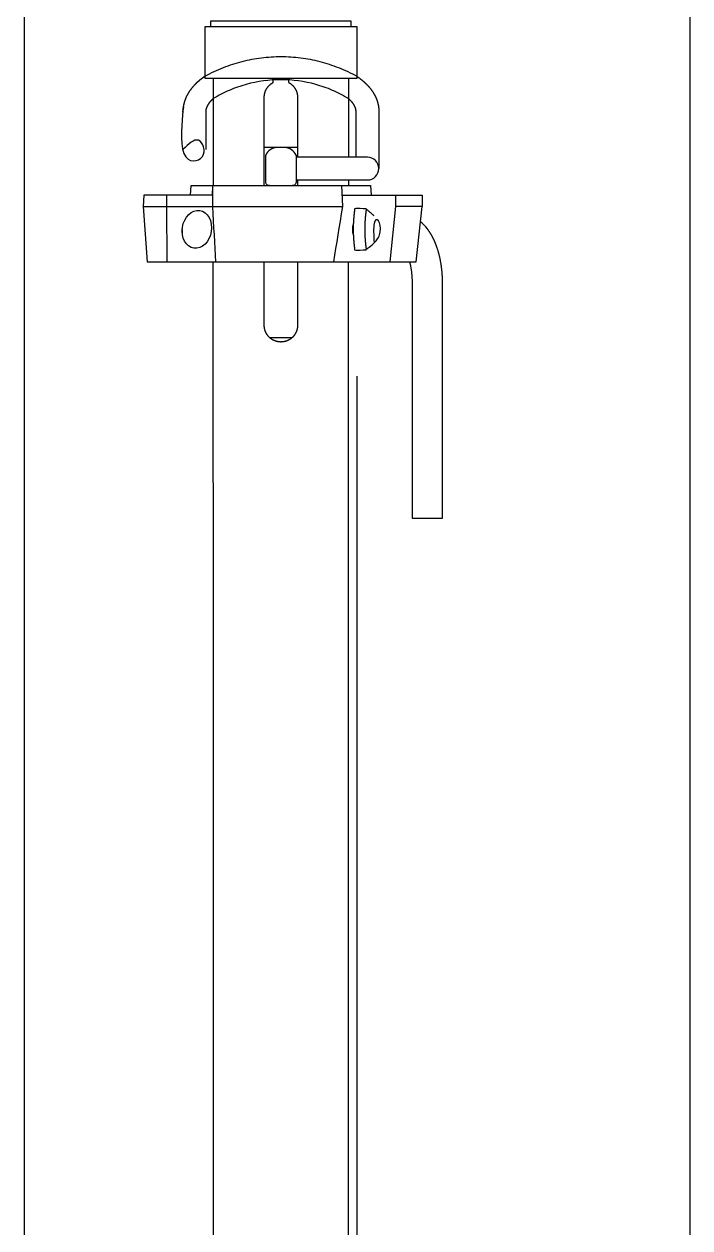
# Model space of a CAD drawing. Header units: millimetres. Extents: x 1924 to 471109, y -30014 to 109986.
# Drawn here: x 419770 to 420120, y 29943 to 30576 of the extents above; entities that cross this region are included whole.
import ezdxf

# ---------------------------------------------------------------- set-up
doc = ezdxf.new("R2010")
doc.units = ezdxf.units.MM
doc.header["$LTSCALE"] = 100
doc.linetypes.add('104', pattern=[4, 2, -2])
doc.linetypes.add('ACAD_ISO10W100', pattern=[18, 12, -3, 0, -3])
doc.layers.add('osy objektu', color=130, linetype='ACAD_ISO10W100', plot=False)
doc.layers.add('PERI_HIDDEN', color=30, linetype='104', plot=False)
doc.layers.add('rez sloupy', color=90, linetype='Continuous')

msp = doc.modelspace()

# ---------------------------------------------------------------- linework, layer by layer
at = {"color": 0, "linetype": 'ByBlock'}
for p, q in [((419869.37, 30547.612), (419869.37, 30491.112)), ((419940.46, 30547.612), (419940.46, 30506.112)), ((419913.665, 30511.112), (419896.165, 30511.112)), ((419913.665, 30494.112), (419913.665, 30491.112)), ((419940.46, 30494.112), (419940.46, 30491.112)), ((419965.185, 30486.112), (419965.185, 30480.112)), ((419910.772, 30411.112), (419899.057, 30411.112))]:
    msp.add_line(p, q, dxfattribs=at)
for points in [[(419941.915, 30574.612), (419941.915, 30577.612), (419867.915, 30577.612), (419867.915, 30574.612)], [(419896.165, 30491.112), (419896.165, 30537.612), (419896.166, 30537.757), (419896.17, 30537.902), (419896.176, 30538.049), (419896.185, 30538.196), (419896.197, 30538.343), (419896.21, 30538.491), (419896.227, 30538.639), (419896.246, 30538.788), (419896.268, 30538.936), (419896.292, 30539.085), (419896.319, 30539.233), (419896.348, 30539.382), (419896.38, 30539.53), (419896.414, 30539.678), (419896.451, 30539.825), (419896.491, 30539.972), (419896.533, 30540.119), (419896.578, 30540.265), (419896.625, 30540.41), (419896.675, 30540.555), (419896.727, 30540.698), (419896.782, 30540.841), (419896.84, 30540.982), (419896.9, 30541.123), (419896.963, 30541.262), (419897.028, 30541.4), (419897.096, 30541.537), (419897.166, 30541.673), (419897.238, 30541.807), (419897.312, 30541.94), (419897.388, 30542.071), (419897.467, 30542.2), (419897.548, 30542.328), (419897.63, 30542.455), (419897.715, 30542.579), (419897.801, 30542.702), (419897.889, 30542.823), (419897.979, 30542.943), (419898.07, 30543.06), (419898.163, 30543.175), (419898.257, 30543.288), (419898.353, 30543.399), (419898.451, 30543.508), (419898.549, 30543.615), (419898.649, 30543.72), (419898.751, 30543.822), (419898.854, 30543.922), (419898.959, 30544.022), (419899.067, 30544.12), (419899.177, 30544.217), (419899.289, 30544.312), (419899.403, 30544.406), (419899.519, 30544.499), (419899.637, 30544.59), (419899.757, 30544.679), (419899.879, 30544.766), (419900.003, 30544.852), (419900.128, 30544.935), (419900.255, 30545.017), (419900.384, 30545.097), (419900.514, 30545.174), (419900.646, 30545.25), (419900.78, 30545.323), (419900.915, 30545.394), (419900.915, 30547.612)], [(419908.915, 30547.612), (419908.915, 30545.394), (419909.05, 30545.323), (419909.183, 30545.25), (419909.315, 30545.174), (419909.446, 30545.097), (419909.574, 30545.017), (419909.701, 30544.935), (419909.827, 30544.852), (419909.951, 30544.766), (419910.072, 30544.679), (419910.192, 30544.59), (419910.31, 30544.499), (419910.427, 30544.406), (419910.541, 30544.312), (419910.653, 30544.217), (419910.762, 30544.12), (419910.87, 30544.022), (419910.976, 30543.922), (419911.079, 30543.822), (419911.18, 30543.72), (419911.28, 30543.615), (419911.379, 30543.508), (419911.476, 30543.399), (419911.572, 30543.288), (419911.667, 30543.175), (419911.76, 30543.06), (419911.851, 30542.943), (419911.941, 30542.823), (419912.029, 30542.702), (419912.115, 30542.579), (419912.199, 30542.455), (419912.282, 30542.328), (419912.362, 30542.2), (419912.441, 30542.071), (419912.518, 30541.94), (419912.592, 30541.807), (419912.664, 30541.673), (419912.734, 30541.537), (419912.801, 30541.4), (419912.867, 30541.262), (419912.929, 30541.123), (419912.989, 30540.982), (419913.047, 30540.841), (419913.102, 30540.698), (419913.155, 30540.555), (419913.204, 30540.41), (419913.252, 30540.265), (419913.296, 30540.119), (419913.339, 30539.972), (419913.378, 30539.825), (419913.415, 30539.678), (419913.45, 30539.53), (419913.481, 30539.382), (419913.511, 30539.233), (419913.538, 30539.085), (419913.562, 30538.936), (419913.583, 30538.788), (419913.602, 30538.639), (419913.619, 30538.491), (419913.633, 30538.343), (419913.644, 30538.196), (419913.653, 30538.049), (419913.66, 30537.902), (419913.663, 30537.757), (419913.665, 30537.612), (419913.665, 30506.112)], [(419944.994, 30548.517), (419944.994, 30548.517), (419945.072, 30548.464), (419945.151, 30548.41), (419945.229, 30548.356), (419945.307, 30548.302), (419945.385, 30548.247), (419945.462, 30548.193), (419945.54, 30548.138), (419945.617, 30548.083), (419945.694, 30548.028), (419945.771, 30547.973), (419945.847, 30547.918), (419945.923, 30547.863), (419946, 30547.807), (419946.076, 30547.752), (419946.151, 30547.696), (419946.227, 30547.64), (419946.302, 30547.584), (419946.377, 30547.528), (419946.452, 30547.472), (419946.527, 30547.415), (419946.601, 30547.359), (419946.675, 30547.302), (419946.749, 30547.245), (419946.823, 30547.188), (419946.897, 30547.131), (419946.97, 30547.073), (419947.043, 30547.016), (419947.116, 30546.958), (419947.189, 30546.901), (419947.261, 30546.843), (419947.334, 30546.785), (419947.406, 30546.726), (419947.478, 30546.668), (419947.549, 30546.61), (419947.621, 30546.551), (419947.692, 30546.492), (419947.763, 30546.433), (419947.833, 30546.374), (419947.904, 30546.315), (419947.974, 30546.256), (419948.044, 30546.196), (419948.114, 30546.137), (419948.184, 30546.077), (419948.253, 30546.017), (419948.322, 30545.957), (419948.391, 30545.896), (419948.46, 30545.836), (419948.528, 30545.776), (419948.597, 30545.715), (419948.665, 30545.654), (419948.732, 30545.593), (419948.8, 30545.532), (419948.867, 30545.471), (419948.934, 30545.409), (419949.001, 30545.347), (419949.068, 30545.286), (419949.134, 30545.224), (419949.201, 30545.162), (419949.267, 30545.1), (419949.332, 30545.037), (419949.398, 30544.975), (419949.463, 30544.912), (419949.528, 30544.849), (419949.593, 30544.786), (419949.658, 30544.723), (419949.722, 30544.66), (419949.786, 30544.596), (419949.85, 30544.533), (419949.914, 30544.469), (419949.977, 30544.405), (419950.04, 30544.341), (419950.103, 30544.277), (419950.166, 30544.212), (419950.228, 30544.148), (419950.29, 30544.083), (419950.352, 30544.018), (419950.414, 30543.953), (419950.475, 30543.888), (419950.536, 30543.823), (419950.597, 30543.757), (419950.658, 30543.692), (419950.718, 30543.626), (419950.778, 30543.56), (419950.838, 30543.494), (419950.898, 30543.428), (419950.957, 30543.362), (419951.016, 30543.295), (419951.075, 30543.228), (419951.133, 30543.162), (419951.192, 30543.095), (419951.25, 30543.027), (419951.308, 30542.96), (419951.365, 30542.893), (419951.422, 30542.825), (419951.479, 30542.757), (419951.536, 30542.689), (419951.593, 30542.621), (419951.649, 30542.553), (419951.705, 30542.485), (419951.76, 30542.416), (419951.816, 30542.348), (419951.871, 30542.279), (419951.926, 30542.21), (419951.98, 30542.141), (419952.034, 30542.071), (419952.088, 30542.002), (419952.142, 30541.932), (419952.196, 30541.863), (419952.249, 30541.793), (419952.302, 30541.723), (419952.354, 30541.652), (419952.406, 30541.582), (419952.459, 30541.511), (419952.51, 30541.441), (419952.562, 30541.37), (419952.613, 30541.299), (419952.664, 30541.228), (419952.714, 30541.156), (419952.765, 30541.085), (419952.815, 30541.013), (419952.864, 30540.941), (419952.914, 30540.87), (419952.963, 30540.797), (419953.012, 30540.725), (419953.06, 30540.653), (419953.109, 30540.58), (419953.157, 30540.508), (419953.204, 30540.435), (419953.252, 30540.362), (419953.299, 30540.288), (419953.345, 30540.215), (419953.392, 30540.142), (419953.438, 30540.068), (419953.484, 30539.994), (419953.529, 30539.92), (419953.575, 30539.846), (419953.62, 30539.772), (419953.664, 30539.697), (419953.708, 30539.623), (419953.752, 30539.548), (419953.796, 30539.473), (419953.84, 30539.398), (419953.883, 30539.323), (419953.925, 30539.248), (419953.968, 30539.172), (419954.01, 30539.096), (419954.052, 30539.02), (419954.093, 30538.944), (419954.134, 30538.868), (419954.175, 30538.792), (419954.216, 30538.716), (419954.256, 30538.639), (419954.296, 30538.562), (419954.335, 30538.485), (419954.375, 30538.408), (419954.414, 30538.331), (419954.452, 30538.253), (419954.491, 30538.176), (419954.528, 30538.098), (419954.566, 30538.02), (419954.603, 30537.942), (419954.64, 30537.864), (419954.677, 30537.786), (419954.713, 30537.707), (419954.749, 30537.628), (419954.784, 30537.55), (419954.819, 30537.471), (419954.854, 30537.392), (419954.889, 30537.312), (419954.923, 30537.233), (419954.956, 30537.153), (419954.99, 30537.074), (419955.023, 30536.994), (419955.055, 30536.914), (419955.088, 30536.834), (419955.12, 30536.753), (419955.151, 30536.673), (419955.182, 30536.592), (419955.213, 30536.512), (419955.244, 30536.431), (419955.274, 30536.35), (419955.303, 30536.269), (419955.333, 30536.188), (419955.362, 30536.106), (419955.39, 30536.025), (419955.419, 30535.943), (419955.447, 30535.862), (419955.474, 30535.78), (419955.501, 30535.698), (419955.528, 30535.616), (419955.554, 30535.534), (419955.58, 30535.452), (419955.606, 30535.369), (419955.631, 30535.287), (419955.656, 30535.204), (419955.681, 30535.122), (419955.705, 30535.039), (419955.728, 30534.956), (419955.752, 30534.873), (419955.775, 30534.79), (419955.797, 30534.707), (419955.819, 30534.623), (419955.841, 30534.54), (419955.863, 30534.457), (419955.884, 30534.373), (419955.904, 30534.289), (419955.925, 30534.206), (419955.944, 30534.122), (419955.964, 30534.038), (419955.983, 30533.954), (419956.002, 30533.87), (419956.02, 30533.786), (419956.038, 30533.701), (419956.055, 30533.617), (419956.072, 30533.533), (419956.089, 30533.448), (419956.105, 30533.364), (419956.121, 30533.279), (419956.136, 30533.194), (419956.151, 30533.109), (419956.166, 30533.025), (419956.18, 30532.94), (419956.194, 30532.855), (419956.208, 30532.77), (419956.221, 30532.685), (419956.233, 30532.6), (419956.245, 30532.514), (419956.257, 30532.429), (419956.268, 30532.344), (419956.279, 30532.258), (419956.29, 30532.173), (419956.3, 30532.088), (419956.31, 30532.002), (419956.319, 30531.916), (419956.328, 30531.831), (419956.336, 30531.745), (419956.344, 30531.66), (419956.352, 30531.574), (419956.359, 30531.488), (419956.366, 30531.402), (419956.372, 30531.316), (419956.378, 30531.231), (419956.383, 30531.145), (419956.388, 30531.059), (419956.393, 30530.973), (419956.397, 30530.887), (419956.401, 30530.801), (419956.404, 30530.715), (419956.407, 30530.629), (419956.409, 30530.542), (419956.411, 30530.456), (419956.413, 30530.37), (419956.414, 30530.284), (419956.415, 30530.198), (419956.415, 30530.112), (419956.415, 30500.112)], [(419869.37, 30536.891), (419869.299, 30536.829), (419869.23, 30536.768), (419869.161, 30536.706), (419869.093, 30536.644), (419869.025, 30536.583), (419868.958, 30536.521), (419868.892, 30536.46), (419868.827, 30536.398), (419868.762, 30536.337), (419868.698, 30536.276), (419868.635, 30536.214), (419868.572, 30536.153), (419868.51, 30536.092), (419868.449, 30536.031), (419868.388, 30535.97), (419868.328, 30535.909), (419868.269, 30535.848), (419868.21, 30535.787), (419868.153, 30535.726), (419868.096, 30535.666), (419868.039, 30535.605), (419867.984, 30535.545), (419867.929, 30535.485), (419867.874, 30535.425), (419867.821, 30535.365), (419867.768, 30535.305), (419867.716, 30535.246), (419867.664, 30535.186), (419867.614, 30535.127), (419867.563, 30535.067), (419867.514, 30535.008), (419867.465, 30534.949), (419867.417, 30534.89), (419867.37, 30534.832), (419867.323, 30534.773), (419867.277, 30534.714), (419867.232, 30534.656), (419867.187, 30534.598), (419867.143, 30534.54), (419867.099, 30534.482), (419867.057, 30534.425), (419867.014, 30534.367), (419866.973, 30534.31), (419866.932, 30534.252), (419866.892, 30534.195), (419866.852, 30534.139), (419866.813, 30534.082), (419866.775, 30534.025), (419866.737, 30533.969), (419866.7, 30533.913), (419866.663, 30533.857), (419866.628, 30533.801), (419866.592, 30533.745), (419866.558, 30533.69), (419866.524, 30533.634), (419866.49, 30533.579), (419866.457, 30533.524), (419866.425, 30533.469), (419866.393, 30533.415), (419866.362, 30533.36), (419866.331, 30533.306), (419866.302, 30533.252), (419866.272, 30533.198), (419866.243, 30533.145), (419866.215, 30533.091), (419866.187, 30533.038), (419866.16, 30532.985), (419866.134, 30532.932), (419866.108, 30532.88), (419866.082, 30532.827), (419866.057, 30532.775), (419866.033, 30532.723), (419866.009, 30532.671), (419865.986, 30532.62), (419865.963, 30532.568), (419865.941, 30532.517), (419865.919, 30532.466), (419865.898, 30532.416), (419865.878, 30532.365), (419865.858, 30532.315), (419865.838, 30532.265), (419865.819, 30532.215), (419865.8, 30532.166), (419865.782, 30532.116), (419865.765, 30532.067), (419865.748, 30532.019), (419865.731, 30531.97), (419865.715, 30531.922), (419865.7, 30531.873), (419865.684, 30531.826), (419865.67, 30531.778), (419865.656, 30531.73), (419865.642, 30531.683), (419865.628, 30531.636), (419865.615, 30531.589), (419865.603, 30531.542), (419865.591, 30531.496), (419865.579, 30531.449), (419865.568, 30531.403), (419865.557, 30531.357), (419865.547, 30531.311), (419865.537, 30531.265), (419865.528, 30531.22), (419865.518, 30531.174), (419865.51, 30531.129), (419865.501, 30531.084), (419865.493, 30531.039), (419865.486, 30530.994), (419865.479, 30530.949), (419865.472, 30530.904), (419865.466, 30530.859), (419865.46, 30530.815), (419865.454, 30530.77), (419865.449, 30530.726), (419865.444, 30530.682), (419865.44, 30530.638), (419865.436, 30530.594), (419865.432, 30530.55), (419865.426, 30530.462), (419865.421, 30530.374), (419865.417, 30530.286), (419865.415, 30530.199), (419865.415, 30530.112), (419865.415, 30510.112)], [(419944.415, 30506.112), (419944.415, 30530.112), (419944.414, 30530.199), (419944.412, 30530.287), (419944.409, 30530.375), (419944.404, 30530.463), (419944.398, 30530.551), (419944.391, 30530.64), (419944.382, 30530.73), (419944.377, 30530.774), (419944.371, 30530.819), (419944.365, 30530.864), (419944.359, 30530.909), (419944.353, 30530.954), (419944.346, 30531), (419944.338, 30531.045), (419944.331, 30531.091), (419944.322, 30531.136), (419944.314, 30531.182), (419944.305, 30531.228), (419944.295, 30531.274), (419944.286, 30531.32), (419944.275, 30531.366), (419944.265, 30531.413), (419944.254, 30531.459), (419944.242, 30531.506), (419944.23, 30531.553), (419944.218, 30531.6), (419944.205, 30531.647), (419944.191, 30531.694), (419944.178, 30531.742), (419944.163, 30531.789), (419944.149, 30531.837), (419944.133, 30531.885), (419944.118, 30531.933), (419944.102, 30531.981), (419944.085, 30532.03), (419944.068, 30532.078), (419944.05, 30532.127), (419944.032, 30532.176), (419944.014, 30532.225), (419943.995, 30532.274), (419943.975, 30532.324), (419943.955, 30532.373), (419943.934, 30532.423), (419943.913, 30532.473), (419943.892, 30532.523), (419943.869, 30532.574), (419943.847, 30532.625), (419943.824, 30532.675), (419943.8, 30532.726), (419943.776, 30532.778), (419943.751, 30532.829), (419943.725, 30532.881), (419943.699, 30532.933), (419943.673, 30532.985), (419943.646, 30533.037), (419943.618, 30533.09), (419943.59, 30533.143), (419943.561, 30533.196), (419943.532, 30533.249), (419943.502, 30533.302), (419943.472, 30533.356), (419943.441, 30533.41), (419943.409, 30533.464), (419943.377, 30533.519), (419943.344, 30533.574), (419943.311, 30533.629), (419943.276, 30533.684), (419943.242, 30533.739), (419943.207, 30533.795), (419943.171, 30533.851), (419943.134, 30533.907), (419943.097, 30533.963), (419943.059, 30534.02), (419943.02, 30534.077), (419942.981, 30534.134), (419942.942, 30534.191), (419942.901, 30534.248), (419942.86, 30534.305), (419942.818, 30534.363), (419942.776, 30534.421), (419942.733, 30534.479), (419942.689, 30534.537), (419942.645, 30534.595), (419942.6, 30534.653), (419942.554, 30534.712), (419942.508, 30534.77), (419942.461, 30534.829), (419942.413, 30534.888), (419942.365, 30534.947), (419942.316, 30535.007), (419942.266, 30535.066), (419942.216, 30535.126), (419942.165, 30535.185), (419942.113, 30535.245), (419942.061, 30535.305), (419942.008, 30535.365), (419941.954, 30535.425), (419941.9, 30535.485), (419941.845, 30535.545), (419941.789, 30535.606), (419941.733, 30535.666), (419941.676, 30535.727), (419941.618, 30535.787), (419941.559, 30535.848), (419941.5, 30535.909), (419941.44, 30535.97), (419941.38, 30536.031), (419941.319, 30536.092), (419941.257, 30536.153), (419941.194, 30536.214), (419941.131, 30536.276), (419941.067, 30536.337), (419941.002, 30536.398), (419940.937, 30536.46), (419940.871, 30536.521), (419940.804, 30536.583), (419940.737, 30536.644), (419940.669, 30536.706), (419940.6, 30536.768), (419940.53, 30536.829), (419940.46, 30536.891)], [(419868.879, 30491.112), (419868.874, 30490.114), (419868.868, 30489.115), (419868.862, 30488.115), (419868.857, 30487.114), (419868.851, 30486.112), (419832.862, 30486.112), (419832.446, 30480.112), (419937.384, 30480.112)], [(419857.403, 30486.112), (419857.665, 30491.112), (419952.015, 30491.112), (419952.277, 30486.112)], [(419868.992, 30491.112), (419868.98, 30488.922), (419868.968, 30486.728), (419868.956, 30484.528), (419868.944, 30482.322), (419868.933, 30480.112), (419869.135, 30476.299), (419869.337, 30472.542), (419869.541, 30468.838), (419869.745, 30465.188), (419869.95, 30461.591), (419870.155, 30458.046), (419870.361, 30454.553), (419870.569, 30451.112)], [(419932.724, 30451.112), (419933.278, 30454.542), (419933.84, 30458.025), (419934.41, 30461.563), (419934.988, 30465.156), (419935.574, 30468.807), (419936.168, 30472.515), (419936.772, 30476.283), (419937.384, 30480.112), (419936.861, 30491.112)], [(419845.083, 30451.112), (419844.946, 30480.112), (419845.027, 30486.112)], [(419937.099, 30486.112), (419979.185, 30486.112), (419979.185, 30480.112)], [(419832.446, 30480.112), (419834.532, 30451.112), (419976.101, 30451.112), (419979.185, 30480.112), (419965.185, 30480.112), (419962.101, 30451.112)], [(419972.524, 30451.112), (419972.564, 30450.959), (419972.603, 30450.805), (419972.642, 30450.65), (419972.68, 30450.494), (419972.718, 30450.338), (419972.755, 30450.181), (419972.792, 30450.023), (419972.828, 30449.864), (419972.864, 30449.704), (419972.899, 30449.543), (419972.934, 30449.382), (419972.968, 30449.22), (419973.001, 30449.057), (419973.034, 30448.894), (419973.098, 30448.565), (419973.159, 30448.233), (419973.219, 30447.899), (419973.276, 30447.562), (419973.33, 30447.223), (419973.382, 30446.881), (419973.431, 30446.538), (419973.478, 30446.192), (419973.522, 30445.844), (419973.564, 30445.495), (419973.603, 30445.144), (419973.64, 30444.791), (419973.673, 30444.437), (419973.705, 30444.081), (419973.733, 30443.724), (419973.759, 30443.366), (419973.782, 30443.007), (419973.803, 30442.647), (419973.821, 30442.287), (419973.836, 30441.925), (419973.848, 30441.563), (419973.858, 30441.201), (419973.865, 30440.838), (419973.869, 30440.475), (419973.87, 30440.112), (419973.87, 30316.112), (419989.87, 30316.112), (419989.87, 30440.112), (419989.87, 30440.406), (419989.868, 30440.701), (419989.864, 30440.995), (419989.86, 30441.289), (419989.854, 30441.584), (419989.846, 30441.878), (419989.837, 30442.172), (419989.827, 30442.466), (419989.816, 30442.76), (419989.803, 30443.053), (419989.789, 30443.347), (419989.773, 30443.64), (419989.756, 30443.933), (419989.738, 30444.226), (419989.718, 30444.518), (419989.697, 30444.811), (419989.675, 30445.103), (419989.651, 30445.394), (419989.626, 30445.686), (419989.6, 30445.977), (419989.572, 30446.268), (419989.543, 30446.558), (419989.512, 30446.848), (419989.481, 30447.138), (419989.447, 30447.427), (419989.413, 30447.715), (419989.377, 30448.004), (419989.34, 30448.291), (419989.301, 30448.579), (419989.261, 30448.866), (419989.22, 30449.152), (419989.177, 30449.437), (419989.134, 30449.723), (419989.088, 30450.007), (419989.042, 30450.291), (419988.994, 30450.574), (419988.944, 30450.857), (419988.894, 30451.139), (419988.842, 30451.421), (419988.788, 30451.701), (419988.733, 30451.981), (419988.677, 30452.261), (419988.62, 30452.539), (419988.561, 30452.817), (419988.501, 30453.094), (419988.44, 30453.371), (419988.377, 30453.646), (419988.313, 30453.921), (419988.247, 30454.195), (419988.18, 30454.469), (419988.112, 30454.741), (419988.042, 30455.012), (419987.971, 30455.283), (419987.899, 30455.553), (419987.825, 30455.822), (419987.75, 30456.09), (419987.674, 30456.357), (419987.596, 30456.623), (419987.517, 30456.888), (419987.436, 30457.152), (419987.354, 30457.416), (419987.271, 30457.678), (419987.186, 30457.939), (419987.1, 30458.199), (419987.056, 30458.329), (419987.013, 30458.458), (419986.968, 30458.588), (419986.924, 30458.717), (419986.879, 30458.845), (419986.833, 30458.974), (419986.788, 30459.102), (419986.742, 30459.23), (419986.696, 30459.357), (419986.649, 30459.485), (419986.602, 30459.612), (419986.554, 30459.738), (419986.507, 30459.865), (419986.459, 30459.991), (419986.41, 30460.117), (419986.362, 30460.243), (419986.313, 30460.368), (419986.263, 30460.493), (419986.213, 30460.618), (419986.163, 30460.743), (419986.113, 30460.867), (419986.062, 30460.991), (419986.011, 30461.114), (419985.959, 30461.238), (419985.907, 30461.361), (419985.855, 30461.484), (419985.802, 30461.606), (419985.749, 30461.728), (419985.696, 30461.85), (419985.642, 30461.972), (419985.588, 30462.093), (419985.533, 30462.214), (419985.479, 30462.335), (419985.423, 30462.455), (419985.368, 30462.575), (419985.312, 30462.695), (419985.255, 30462.814), (419985.199, 30462.933), (419985.142, 30463.052), (419985.084, 30463.17), (419985.026, 30463.289), (419984.968, 30463.406), (419984.909, 30463.524), (419984.85, 30463.641), (419984.791, 30463.758), (419984.731, 30463.874), (419984.671, 30463.991), (419984.61, 30464.107), (419984.549, 30464.222), (419984.488, 30464.337), (419984.426, 30464.452), (419984.364, 30464.567), (419984.302, 30464.681), (419984.239, 30464.795), (419984.175, 30464.908), (419984.112, 30465.021), (419984.047, 30465.134), (419983.983, 30465.247), (419983.918, 30465.359), (419983.853, 30465.471), (419983.787, 30465.582), (419983.721, 30465.693), (419983.654, 30465.804), (419983.587, 30465.914), (419983.52, 30466.024), (419983.452, 30466.134), (419983.384, 30466.243), (419983.315, 30466.352), (419983.246, 30466.461), (419983.176, 30466.569), (419983.106, 30466.677), (419983.036, 30466.784), (419982.965, 30466.892), (419982.894, 30466.998), (419982.823, 30467.105), (419982.75, 30467.211), (419982.678, 30467.316), (419982.605, 30467.422), (419982.532, 30467.526), (419982.458, 30467.631), (419982.384, 30467.735), (419982.309, 30467.839), (419982.234, 30467.942), (419982.158, 30468.045), (419982.082, 30468.148), (419982.006, 30468.25), (419981.929, 30468.352), (419981.851, 30468.453), (419981.774, 30468.554), (419981.695, 30468.655), (419981.616, 30468.755), (419981.537, 30468.855), (419981.457, 30468.954), (419981.377, 30469.053), (419981.296, 30469.152), (419981.215, 30469.25), (419981.133, 30469.347), (419981.051, 30469.445), (419980.968, 30469.541), (419980.885, 30469.638), (419980.801, 30469.733), (419980.717, 30469.829), (419980.632, 30469.924), (419980.546, 30470.018), (419980.461, 30470.112), (419980.374, 30470.206), (419980.287, 30470.299), (419980.2, 30470.391), (419980.112, 30470.483), (419980.024, 30470.575), (419979.935, 30470.666), (419979.845, 30470.757), (419979.755, 30470.847), (419979.664, 30470.937), (419979.573, 30471.026), (419979.481, 30471.114), (419979.389, 30471.202), (419979.296, 30471.29), (419979.203, 30471.377), (419979.109, 30471.464), (419979.014, 30471.55), (419978.919, 30471.635), (419978.824, 30471.72), (419978.727, 30471.805), (419978.631, 30471.888), (419978.533, 30471.972), (419978.435, 30472.055), (419978.337, 30472.137)], [(419869.415, 28633.112), (419869.415, 30327.362), (419869.37, 30342.362), (419869.37, 30451.112)], [(419913.665, 30451.112), (419913.665, 30417.612), (419913.664, 30417.508), (419913.662, 30417.404), (419913.659, 30417.3), (419913.654, 30417.195), (419913.649, 30417.09), (419913.641, 30416.985), (419913.633, 30416.879), (419913.623, 30416.773), (419913.612, 30416.668), (419913.6, 30416.562), (419913.586, 30416.455), (419913.571, 30416.349), (419913.555, 30416.243), (419913.537, 30416.137), (419913.518, 30416.031), (419913.498, 30415.924), (419913.477, 30415.818), (419913.454, 30415.712), (419913.43, 30415.607), (419913.404, 30415.501), (419913.377, 30415.395), (419913.349, 30415.29), (419913.32, 30415.185), (419913.289, 30415.08), (419913.257, 30414.976), (419913.224, 30414.872), (419913.189, 30414.768), (419913.153, 30414.665), (419913.116, 30414.562), (419913.077, 30414.46), (419913.037, 30414.358), (419912.996, 30414.257), (419912.954, 30414.156), (419912.91, 30414.056), (419912.865, 30413.957), (419912.818, 30413.858), (419912.771, 30413.76), (419912.722, 30413.662), (419912.672, 30413.565), (419912.621, 30413.469), (419912.568, 30413.374), (419912.515, 30413.279), (419912.46, 30413.185), (419912.405, 30413.092), (419912.348, 30412.999), (419912.29, 30412.908), (419912.232, 30412.817), (419912.172, 30412.727), (419912.111, 30412.638), (419912.05, 30412.55), (419911.987, 30412.463), (419911.924, 30412.377), (419911.86, 30412.292), (419911.795, 30412.208), (419911.729, 30412.125), (419911.662, 30412.043), (419911.594, 30411.961), (419911.526, 30411.881), (419911.457, 30411.802), (419911.388, 30411.725), (419911.317, 30411.648), (419911.246, 30411.572), (419911.175, 30411.498), (419911.102, 30411.425), (419911.029, 30411.352), (419910.955, 30411.281), (419910.879, 30411.21), (419910.802, 30411.139), (419910.725, 30411.07), (419910.646, 30411.001), (419910.566, 30410.932), (419910.485, 30410.865), (419910.402, 30410.798), (419910.319, 30410.732), (419910.235, 30410.667), (419910.15, 30410.603), (419910.064, 30410.54), (419909.977, 30410.477), (419909.889, 30410.416), (419909.8, 30410.355), (419909.71, 30410.295), (419909.619, 30410.237), (419909.528, 30410.179), (419909.435, 30410.122), (419909.342, 30410.067), (419909.248, 30410.012), (419909.153, 30409.958), (419909.058, 30409.906), (419908.962, 30409.855), (419908.865, 30409.805), (419908.767, 30409.756), (419908.669, 30409.708), (419908.57, 30409.662), (419908.471, 30409.617), (419908.37, 30409.573), (419908.27, 30409.53), (419908.168, 30409.489), (419908.067, 30409.449), (419907.964, 30409.411), (419907.862, 30409.373), (419907.758, 30409.337), (419907.655, 30409.303), (419907.551, 30409.269), (419907.446, 30409.237), (419907.341, 30409.206), (419907.236, 30409.177), (419907.131, 30409.149), (419907.026, 30409.122), (419906.92, 30409.097), (419906.814, 30409.073), (419906.708, 30409.05), (419906.602, 30409.028), (419906.496, 30409.008), (419906.39, 30408.989), (419906.283, 30408.972), (419906.177, 30408.955), (419906.071, 30408.94), (419905.965, 30408.927), (419905.859, 30408.914), (419905.753, 30408.903), (419905.647, 30408.893), (419905.542, 30408.885), (419905.437, 30408.878), (419905.332, 30408.872), (419905.227, 30408.867), (419905.122, 30408.864), (419905.018, 30408.862), (419904.915, 30408.862), (419904.811, 30408.862), (419904.707, 30408.864), (419904.603, 30408.867), (419904.498, 30408.872), (419904.393, 30408.878), (419904.288, 30408.885), (419904.182, 30408.893), (419904.076, 30408.903), (419903.971, 30408.914), (419903.865, 30408.927), (419903.758, 30408.94), (419903.652, 30408.955), (419903.546, 30408.972), (419903.44, 30408.989), (419903.334, 30409.008), (419903.227, 30409.028), (419903.121, 30409.05), (419903.015, 30409.073), (419902.909, 30409.097), (419902.804, 30409.122), (419902.698, 30409.149), (419902.593, 30409.177), (419902.488, 30409.206), (419902.383, 30409.237), (419902.279, 30409.269), (419902.175, 30409.303), (419902.071, 30409.337), (419901.968, 30409.373), (419901.865, 30409.411), (419901.763, 30409.449), (419901.661, 30409.489), (419901.56, 30409.53), (419901.459, 30409.573), (419901.359, 30409.617), (419901.259, 30409.662), (419901.161, 30409.708), (419901.062, 30409.756), (419900.965, 30409.805), (419900.868, 30409.855), (419900.772, 30409.906), (419900.676, 30409.958), (419900.581, 30410.012), (419900.487, 30410.067), (419900.394, 30410.122), (419900.302, 30410.179), (419900.21, 30410.237), (419900.12, 30410.295), (419900.03, 30410.355), (419899.941, 30410.416), (419899.853, 30410.477), (419899.766, 30410.54), (419899.68, 30410.603), (419899.595, 30410.667), (419899.51, 30410.732), (419899.427, 30410.798), (419899.345, 30410.865), (419899.264, 30410.932), (419899.184, 30411.001), (419899.105, 30411.07), (419899.027, 30411.139), (419898.95, 30411.21), (419898.875, 30411.281), (419898.8, 30411.352), (419898.727, 30411.425), (419898.655, 30411.498), (419898.583, 30411.572), (419898.512, 30411.648), (419898.442, 30411.725), (419898.372, 30411.802), (419898.303, 30411.881), (419898.235, 30411.961), (419898.168, 30412.043), (419898.101, 30412.125), (419898.035, 30412.208), (419897.97, 30412.292), (419897.906, 30412.377), (419897.842, 30412.463), (419897.78, 30412.55), (419897.718, 30412.638), (419897.658, 30412.727), (419897.598, 30412.817), (419897.539, 30412.908), (419897.482, 30412.999), (419897.425, 30413.092), (419897.369, 30413.185), (419897.315, 30413.279), (419897.261, 30413.374), (419897.209, 30413.469), (419897.158, 30413.565), (419897.108, 30413.662), (419897.059, 30413.76), (419897.011, 30413.858), (419896.965, 30413.957), (419896.92, 30414.056), (419896.876, 30414.156), (419896.833, 30414.257), (419896.792, 30414.358), (419896.752, 30414.46), (419896.714, 30414.562), (419896.676, 30414.665), (419896.64, 30414.768), (419896.606, 30414.872), (419896.572, 30414.976), (419896.54, 30415.08), (419896.51, 30415.185), (419896.48, 30415.29), (419896.452, 30415.395), (419896.425, 30415.501), (419896.4, 30415.607), (419896.376, 30415.712), (419896.353, 30415.818), (419896.331, 30415.924), (419896.311, 30416.031), (419896.292, 30416.137), (419896.275, 30416.243), (419896.258, 30416.349), (419896.243, 30416.455), (419896.23, 30416.562), (419896.217, 30416.668), (419896.206, 30416.773), (419896.197, 30416.879), (419896.188, 30416.985), (419896.181, 30417.09), (419896.175, 30417.195), (419896.171, 30417.3), (419896.167, 30417.404), (419896.165, 30417.508), (419896.165, 30417.612), (419896.165, 30451.112)], [(419940.415, 28633.112), (419940.415, 30327.362), (419940.46, 30342.362), (419940.46, 30451.112)]]:
    msp.add_lwpolyline(points, dxfattribs=at)
msp.add_lwpolyline([(419944.915, 30547.612), (419944.915, 30574.612), (419864.915, 30574.612), (419864.915, 30547.612)], close=True, dxfattribs=at)
for points in [[(419898.915, 30491.112, -0.4142136), (419896.915, 30493.112), (419896.915, 30507.112)], [(419912.915, 30507.112), (419912.915, 30493.112, -0.4142136), (419910.915, 30491.112)], [(419912.915, 30494.112), (419950.415, 30494.112, 1), (419950.415, 30506.112), (419912.915, 30506.112)]]:
    msp.add_lwpolyline(points, format="xyb", dxfattribs=at)
for centre, start, end in [((419902.915, 30504.612), 90, 157.380135), ((419906.915, 30504.612), 22.619865, 90)]:
    msp.add_arc(centre, 6.5, start, end, dxfattribs=at)
msp.add_ellipse((419860.725, 30468.112), major_axis=(-1.499, -9.935), ratio=0.7616466, dxfattribs=at)
for centre, major_axis, ratio, start_param, end_param in [((419847.9, 30468.112), (1.456, -9.972), 0.5097485, 1.2115988, 1.5187321), ((419949.876, 30468.112), (0, 8.5), 0.8660254, 1.2134435, 1.9281492)]:
    msp.add_ellipse(centre, major_axis=major_axis, ratio=ratio, start_param=start_param, end_param=end_param, dxfattribs=at)
for points, weights, knots in [([(419864.915, 30548.558), (419864.875, 30548.538), (419864.836, 30548.517), (419864.797, 30548.491), (419864.757, 30548.464), (419864.718, 30548.437), (419864.679, 30548.41), (419864.64, 30548.383), (419864.601, 30548.356), (419864.562, 30548.329), (419864.523, 30548.302), (419864.484, 30548.274), (419864.445, 30548.247), (419864.406, 30548.22), (419864.367, 30548.193), (419864.329, 30548.165), (419864.29, 30548.138), (419864.251, 30548.111), (419864.213, 30548.083), (419864.174, 30548.056), (419864.136, 30548.028), (419864.097, 30548.001), (419864.059, 30547.973), (419864.021, 30547.946), (419863.982, 30547.918), (419863.944, 30547.891), (419863.906, 30547.863), (419863.868, 30547.835), (419863.83, 30547.807), (419863.792, 30547.78), (419863.754, 30547.752), (419863.716, 30547.724), (419863.678, 30547.696), (419863.641, 30547.668), (419863.603, 30547.64), (419863.565, 30547.612), (419863.527, 30547.584), (419863.49, 30547.556), (419863.452, 30547.528), (419863.415, 30547.5), (419863.378, 30547.472), (419863.34, 30547.443), (419863.303, 30547.415), (419863.266, 30547.387), (419863.228, 30547.359), (419863.191, 30547.33), (419863.154, 30547.302), (419863.117, 30547.273), (419863.08, 30547.245), (419863.043, 30547.216), (419863.006, 30547.188), (419862.969, 30547.159), (419862.933, 30547.131), (419862.896, 30547.102), (419862.859, 30547.073), (419862.823, 30547.045), (419862.786, 30547.016), (419862.749, 30546.987), (419862.713, 30546.958), (419862.677, 30546.929), (419862.64, 30546.9), (419862.604, 30546.871), (419862.568, 30546.842), (419862.531, 30546.813), (419862.495, 30546.784), (419862.459, 30546.755), (419862.423, 30546.726), (419862.387, 30546.697), (419862.351, 30546.668), (419862.315, 30546.638), (419862.279, 30546.609), (419862.244, 30546.58), (419862.208, 30546.551), (419862.172, 30546.521), (419862.137, 30546.492), (419862.101, 30546.462), (419862.065, 30546.433), (419862.03, 30546.403), (419861.995, 30546.374), (419861.959, 30546.344), (419861.924, 30546.314), (419861.889, 30546.285), (419861.854, 30546.255), (419861.818, 30546.225), (419861.783, 30546.195), (419861.748, 30546.166), (419861.713, 30546.136), (419861.679, 30546.106), (419861.644, 30546.076), (419861.609, 30546.046), (419861.574, 30546.016), (419861.54, 30545.986), (419861.505, 30545.956), (419861.47, 30545.925), (419861.436, 30545.895), (419861.401, 30545.865), (419861.367, 30545.835), (419861.333, 30545.805), (419861.298, 30545.774), (419861.264, 30545.744), (419861.23, 30545.714), (419861.196, 30545.683), (419861.162, 30545.653), (419861.128, 30545.622), (419861.094, 30545.592), (419861.06, 30545.561), (419861.026, 30545.53), (419860.992, 30545.5), (419860.959, 30545.469), (419860.925, 30545.438), (419860.892, 30545.408), (419860.858, 30545.377), (419860.825, 30545.346), (419860.791, 30545.315), (419860.758, 30545.284), (419860.725, 30545.253), (419860.691, 30545.222), (419860.658, 30545.191), (419860.625, 30545.16), (419860.592, 30545.129), (419860.559, 30545.098), (419860.526, 30545.067), (419860.493, 30545.035), (419860.46, 30545.004), (419860.428, 30544.973), (419860.395, 30544.941), (419860.362, 30544.91), (419860.33, 30544.879), (419860.297, 30544.847), (419860.265, 30544.816), (419860.232, 30544.784), (419860.2, 30544.753), (419860.168, 30544.721), (419860.136, 30544.689), (419860.103, 30544.658), (419860.071, 30544.626), (419860.039, 30544.594), (419860.007, 30544.563), (419859.975, 30544.531), (419859.944, 30544.499), (419859.912, 30544.467), (419859.88, 30544.435), (419859.848, 30544.403), (419859.817, 30544.371), (419859.785, 30544.339), (419859.754, 30544.307), (419859.722, 30544.275), (419859.691, 30544.243), (419859.66, 30544.21), (419859.629, 30544.178), (419859.597, 30544.146), (419859.566, 30544.114), (419859.535, 30544.081), (419859.504, 30544.049), (419859.473, 30544.016), (419859.443, 30543.984), (419859.412, 30543.951), (419859.381, 30543.919), (419859.35, 30543.886), (419859.32, 30543.854), (419859.289, 30543.821), (419859.259, 30543.788), (419859.228, 30543.756), (419859.198, 30543.723), (419859.168, 30543.69), (419859.138, 30543.657), (419859.107, 30543.624), (419859.077, 30543.591), (419859.047, 30543.558), (419859.017, 30543.525), (419858.988, 30543.492), (419858.958, 30543.459), (419858.928, 30543.426), (419858.898, 30543.393), (419858.869, 30543.36), (419858.839, 30543.327), (419858.81, 30543.293), (419858.78, 30543.26), (419858.751, 30543.227), (419858.722, 30543.193), (419858.692, 30543.16), (419858.663, 30543.126), (419858.634, 30543.093), (419858.605, 30543.059), (419858.576, 30543.026), (419858.547, 30542.992), (419858.518, 30542.959), (419858.49, 30542.925), (419858.461, 30542.891), (419858.432, 30542.857), (419858.404, 30542.824), (419858.375, 30542.79), (419858.347, 30542.756), (419858.318, 30542.722), (419858.29, 30542.688), (419858.262, 30542.654), (419858.234, 30542.62), (419858.206, 30542.586), (419858.178, 30542.552), (419858.15, 30542.518), (419858.122, 30542.483), (419858.094, 30542.449), (419858.066, 30542.415), (419858.039, 30542.381), (419858.011, 30542.346), (419857.983, 30542.312), (419857.956, 30542.278), (419857.928, 30542.243), (419857.901, 30542.209), (419857.874, 30542.174), (419857.847, 30542.14), (419857.82, 30542.105), (419857.792, 30542.07), (419857.765, 30542.036), (419857.739, 30542.001), (419857.712, 30541.966), (419857.685, 30541.931), (419857.658, 30541.896), (419857.632, 30541.862), (419857.605, 30541.827), (419857.578, 30541.792), (419857.552, 30541.757), (419857.526, 30541.722), (419857.499, 30541.687), (419857.473, 30541.651), (419857.447, 30541.616), (419857.421, 30541.581), (419857.395, 30541.546), (419857.369, 30541.511), (419857.343, 30541.475), (419857.317, 30541.44), (419857.292, 30541.405), (419857.266, 30541.369), (419857.24, 30541.334), (419857.215, 30541.298), (419857.189, 30541.263), (419857.164, 30541.227), (419857.139, 30541.191), (419857.114, 30541.156), (419857.088, 30541.12), (419857.063, 30541.084), (419857.038, 30541.049), (419857.013, 30541.013), (419856.989, 30540.977), (419856.964, 30540.941), (419856.939, 30540.905), (419856.914, 30540.869), (419856.89, 30540.833), (419856.865, 30540.797), (419856.841, 30540.761), (419856.817, 30540.725), (419856.792, 30540.689), (419856.768, 30540.652), (419856.744, 30540.616), (419856.72, 30540.58), (419856.696, 30540.544), (419856.672, 30540.507), (419856.648, 30540.471), (419856.624, 30540.434), (419856.601, 30540.398), (419856.577, 30540.361), (419856.554, 30540.325), (419856.53, 30540.288), (419856.507, 30540.252), (419856.483, 30540.215), (419856.46, 30540.178), (419856.437, 30540.141), (419856.414, 30540.105), (419856.391, 30540.068), (419856.368, 30540.031), (419856.345, 30539.994), (419856.322, 30539.957), (419856.3, 30539.92), (419856.277, 30539.883), (419856.254, 30539.846), (419856.232, 30539.809), (419856.21, 30539.772), (419856.187, 30539.735), (419856.165, 30539.697), (419856.143, 30539.66), (419856.121, 30539.623), (419856.099, 30539.585), (419856.077, 30539.548), (419856.055, 30539.511), (419856.033, 30539.473), (419856.011, 30539.436), (419855.99, 30539.398), (419855.968, 30539.361), (419855.947, 30539.323), (419855.925, 30539.285), (419855.904, 30539.248), (419855.883, 30539.21), (419855.862, 30539.172), (419855.841, 30539.134), (419855.82, 30539.096), (419855.799, 30539.058), (419855.778, 30539.021), (419855.757, 30538.983), (419855.736, 30538.945), (419855.716, 30538.906), (419855.695, 30538.868), (419855.675, 30538.83), (419855.654, 30538.792), (419855.634, 30538.754), (419855.614, 30538.716), (419855.594, 30538.677), (419855.574, 30538.639), (419855.554, 30538.601), (419855.534, 30538.562), (419855.514, 30538.524), (419855.494, 30538.485), (419855.474, 30538.447), (419855.455, 30538.408), (419855.435, 30538.37), (419855.416, 30538.331), (419855.397, 30538.292), (419855.377, 30538.253), (419855.358, 30538.215), (419855.339, 30538.176), (419855.32, 30538.137), (419855.301, 30538.098), (419855.282, 30538.059), (419855.264, 30538.02), (419855.245, 30537.981), (419855.226, 30537.942), (419855.208, 30537.903), (419855.189, 30537.864), (419855.171, 30537.825), (419855.153, 30537.785), (419855.135, 30537.746), (419855.117, 30537.707), (419855.099, 30537.668), (419855.081, 30537.628), (419855.063, 30537.589), (419855.045, 30537.549), (419855.028, 30537.51), (419855.01, 30537.47), (419854.993, 30537.431), (419854.976, 30537.391), (419854.958, 30537.352), (419854.941, 30537.312), (419854.924, 30537.272), (419854.907, 30537.232), (419854.89, 30537.193), (419854.873, 30537.153), (419854.857, 30537.113), (419854.84, 30537.073), (419854.824, 30537.033), (419854.807, 30536.993), (419854.791, 30536.953), (419854.774, 30536.913), (419854.758, 30536.873), (419854.742, 30536.833), (419854.726, 30536.793), (419854.71, 30536.753), (419854.694, 30536.713), (419854.679, 30536.672), (419854.663, 30536.632), (419854.647, 30536.592), (419854.632, 30536.552), (419854.617, 30536.511), (419854.601, 30536.471), (419854.586, 30536.43), (419854.571, 30536.39), (419854.556, 30536.35), (419854.541, 30536.309), (419854.526, 30536.268), (419854.512, 30536.228), (419854.497, 30536.187), (419854.482, 30536.147), (419854.468, 30536.106), (419854.454, 30536.065), (419854.439, 30536.025), (419854.425, 30535.984), (419854.411, 30535.943), (419854.397, 30535.902), (419854.383, 30535.861), (419854.369, 30535.82), (419854.356, 30535.779), (419854.342, 30535.739), (419854.329, 30535.698), (419854.315, 30535.657), (419854.302, 30535.616), (419854.289, 30535.574), (419854.275, 30535.533), (419854.262, 30535.492), (419854.249, 30535.451), (419854.237, 30535.41), (419854.224, 30535.369), (419854.211, 30535.328), (419854.199, 30535.286), (419854.186, 30535.245), (419854.174, 30535.204), (419854.161, 30535.162), (419854.149, 30535.121), (419854.137, 30535.08), (419854.125, 30535.038), (419854.113, 30534.997), (419854.101, 30534.955), (419854.09, 30534.914), (419854.078, 30534.872), (419854.066, 30534.831), (419854.055, 30534.789), (419854.044, 30534.748), (419854.032, 30534.706), (419854.021, 30534.665), (419854.01, 30534.623), (419853.999, 30534.581), (419853.988, 30534.54), (419853.978, 30534.498), (419853.967, 30534.456), (419853.957, 30534.414), (419853.946, 30534.373), (419853.936, 30534.331), (419853.925, 30534.289), (419853.915, 30534.247), (419853.905, 30534.205), (419853.895, 30534.163), (419853.885, 30534.121), (419853.876, 30534.079), (419853.866, 30534.037), (419853.856, 30533.995), (419853.847, 30533.953), (419853.837, 30533.911), (419853.828, 30533.869), (419853.819, 30533.827), (419853.81, 30533.785), (419853.801, 30533.743), (419853.792, 30533.701), (419853.783, 30533.659), (419853.775, 30533.617), (419853.766, 30533.574), (419853.757, 30533.532), (419853.749, 30533.49), (419853.741, 30533.448), (419853.733, 30533.406), (419853.725, 30533.363), (419853.717, 30533.321), (419853.709, 30533.279), (419853.701, 30533.236), (419853.693, 30533.194), (419853.686, 30533.152), (419853.678, 30533.109), (419853.671, 30533.067), (419853.664, 30533.024), (419853.656, 30532.982), (419853.649, 30532.94), (419853.642, 30532.897), (419853.635, 30532.855), (419853.629, 30532.812), (419853.622, 30532.77), (419853.616, 30532.727), (419853.609, 30532.684), (419853.603, 30532.642), (419853.596, 30532.599), (419853.59, 30532.557), (419853.584, 30532.514), (419853.578, 30532.472), (419853.573, 30532.429), (419853.567, 30532.386), (419853.561, 30532.344), (419853.556, 30532.301), (419853.55, 30532.258), (419853.545, 30532.216), (419853.54, 30532.173), (419853.535, 30532.13), (419853.53, 30532.087), (419853.525, 30532.045), (419853.52, 30532.002), (419853.515, 30531.959), (419853.511, 30531.916), (419853.506, 30531.874), (419853.502, 30531.831), (419853.498, 30531.788), (419853.493, 30531.745), (419853.489, 30531.702), (419853.485, 30531.659), (419853.482, 30531.617), (419853.478, 30531.574), (419853.474, 30531.531), (419853.471, 30531.488), (419853.467, 30531.445), (419853.464, 30531.402), (419853.461, 30531.359), (419853.458, 30531.316), (419853.455, 30531.273), (419853.452, 30531.23), (419853.449, 30531.188), (419853.446, 30531.145), (419853.444, 30531.102), (419853.441, 30531.059), (419853.439, 30531.016), (419853.437, 30530.973), (419853.435, 30530.93), (419853.433, 30530.887), (419853.431, 30530.844), (419853.429, 30530.801), (419853.427, 30530.758), (419853.426, 30530.715), (419853.424, 30530.672), (419853.423, 30530.628), (419853.421, 30530.585), (419853.42, 30530.542), (419853.419, 30530.499), (419853.418, 30530.456), (419853.418, 30530.413), (419853.417, 30530.37), (419853.416, 30530.327), (419853.416, 30530.284), (419853.415, 30530.241), (419853.415, 30530.198), (419853.415, 30530.155), (419853.415, 30530.112), (419853.415, 30520.112), (419853.415, 30510.112), (419853.415, 30504.915), (419859.415, 30504.915), (419865.415, 30504.915), (419865.415, 30510.112), (419865.415, 30515.308), (419859.415, 30515.308), (419853.415, 30515.308), (419853.415, 30510.112)], [1, 1, 1, 1, 1, 1, 1, 1, 1, 1, 1, 1, 1, 1, 1, 1, 1, 1, 1, 1, 1, 1, 1, 1, 1, 1, 1, 1, 1, 1, 1, 1, 1, 1, 1, 1, 1, 1, 1, 1, 1, 1, 1, 1, 1, 1, 1, 1, 1, 1, 1, 1, 1, 1, 1, 1, 1, 1, 1, 1, 1, 1, 1, 1, 1, 1, 1, 1, 1, 1, 1, 1, 1, 1, 1, 1, 1, 1, 1, 1, 1, 1, 1, 1, 1, 1, 1, 1, 1, 1, 1, 1, 1, 1, 1, 1, 1, 1, 1, 1, 1, 1, 1, 1, 1, 1, 1, 1, 1, 1, 1, 1, 1, 1, 1, 1, 1, 1, 1, 1, 1, 1, 1, 1, 1, 1, 1, 1, 1, 1, 1, 1, 1, 1, 1, 1, 1, 1, 1, 1, 1, 1, 1, 1, 1, 1, 1, 1, 1, 1, 1, 1, 1, 1, 1, 1, 1, 1, 1, 1, 1, 1, 1, 1, 1, 1, 1, 1, 1, 1, 1, 1, 1, 1, 1, 1, 1, 1, 1, 1, 1, 1, 1, 1, 1, 1, 1, 1, 1, 1, 1, 1, 1, 1, 1, 1, 1, 1, 1, 1, 1, 1, 1, 1, 1, 1, 1, 1, 1, 1, 1, 1, 1, 1, 1, 1, 1, 1, 1, 1, 1, 1, 1, 1, 1, 1, 1, 1, 1, 1, 1, 1, 1, 1, 1, 1, 1, 1, 1, 1, 1, 1, 1, 1, 1, 1, 1, 1, 1, 1, 1, 1, 1, 1, 1, 1, 1, 1, 1, 1, 1, 1, 1, 1, 1, 1, 1, 1, 1, 1, 1, 1, 1, 1, 1, 1, 1, 1, 1, 1, 1, 1, 1, 1, 1, 1, 1, 1, 1, 1, 1, 1, 1, 1, 1, 1, 1, 1, 1, 1, 1, 1, 1, 1, 1, 1, 1, 1, 1, 1, 1, 1, 1, 1, 1, 1, 1, 1, 1, 1, 1, 1, 1, 1, 1, 1, 1, 1, 1, 1, 1, 1, 1, 1, 1, 1, 1, 1, 1, 1, 1, 1, 1, 1, 1, 1, 1, 1, 1, 1, 1, 1, 1, 1, 1, 1, 1, 1, 1, 1, 1, 1, 1, 1, 1, 1, 1, 1, 1, 1, 1, 1, 1, 1, 1, 1, 1, 1, 1, 1, 1, 1, 1, 1, 1, 1, 1, 1, 1, 1, 1, 1, 1, 1, 1, 1, 1, 1, 1, 1, 1, 1, 1, 1, 1, 1, 1, 1, 1, 1, 1, 1, 1, 1, 1, 1, 1, 1, 1, 1, 1, 1, 1, 1, 1, 1, 1, 1, 1, 1, 1, 1, 1, 1, 1, 1, 1, 1, 1, 1, 1, 1, 1, 1, 1, 1, 1, 1, 1, 1, 1, 1, 1, 1, 1, 1, 1, 1, 1, 1, 1, 1, 1, 1, 1, 1, 1, 1, 1, 1, 1, 1, 1, 1, 1, 1, 1, 1, 1, 1, 1, 1, 1, 1, 1, 1, 1, 1, 1, 1, 1, 1, 1, 1, 1, 1, 1, 1, 1, 1, 1, 1, 1, 1, 1, 1, 1, 1, 1, 1, 1, 1, 1, 1, 1, 0.707106781187, 1, 0.707106781187, 1, 0.707106781187, 1, 0.707106781187, 1], [0, 0, 0, 1, 1, 2, 2, 3, 3, 4, 4, 5, 5, 6, 6, 7, 7, 8, 8, 9, 9, 10, 10, 11, 11, 12, 12, 13, 13, 14, 14, 15, 15, 16, 16, 17, 17, 18, 18, 19, 19, 20, 20, 21, 21, 22, 22, 23, 23, 24, 24, 25, 25, 26, 26, 27, 27, 28, 28, 29, 29, 30, 30, 31, 31, 32, 32, 33, 33, 34, 34, 35, 35, 36, 36, 37, 37, 38, 38, 39, 39, 40, 40, 41, 41, 42, 42, 43, 43, 44, 44, 45, 45, 46, 46, 47, 47, 48, 48, 49, 49, 50, 50, 51, 51, 52, 52, 53, 53, 54, 54, 55, 55, 56, 56, 57, 57, 58, 58, 59, 59, 60, 60, 61, 61, 62, 62, 63, 63, 64, 64, 65, 65, 66, 66, 67, 67, 68, 68, 69, 69, 70, 70, 71, 71, 72, 72, 73, 73, 74, 74, 75, 75, 76, 76, 77, 77, 78, 78, 79, 79, 80, 80, 81, 81, 82, 82, 83, 83, 84, 84, 85, 85, 86, 86, 87, 87, 88, 88, 89, 89, 90, 90, 91, 91, 92, 92, 93, 93, 94, 94, 95, 95, 96, 96, 97, 97, 98, 98, 99, 99, 100, 100, 101, 101, 102, 102, 103, 103, 104, 104, 105, 105, 106, 106, 107, 107, 108, 108, 109, 109, 110, 110, 111, 111, 112, 112, 113, 113, 114, 114, 115, 115, 116, 116, 117, 117, 118, 118, 119, 119, 120, 120, 121, 121, 122, 122, 123, 123, 124, 124, 125, 125, 126, 126, 127, 127, 128, 128, 129, 129, 130, 130, 131, 131, 132, 132, 133, 133, 134, 134, 135, 135, 136, 136, 137, 137, 138, 138, 139, 139, 140, 140, 141, 141, 142, 142, 143, 143, 144, 144, 145, 145, 146, 146, 147, 147, 148, 148, 149, 149, 150, 150, 151, 151, 152, 152, 153, 153, 154, 154, 155, 155, 156, 156, 157, 157, 158, 158, 159, 159, 160, 160, 161, 161, 162, 162, 163, 163, 164, 164, 165, 165, 166, 166, 167, 167, 168, 168, 169, 169, 170, 170, 171, 171, 172, 172, 173, 173, 174, 174, 175, 175, 176, 176, 177, 177, 178, 178, 179, 179, 180, 180, 181, 181, 182, 182, 183, 183, 184, 184, 185, 185, 186, 186, 187, 187, 188, 188, 189, 189, 190, 190, 191, 191, 192, 192, 193, 193, 194, 194, 195, 195, 196, 196, 197, 197, 198, 198, 199, 199, 200, 200, 201, 201, 202, 202, 203, 203, 204, 204, 205, 205, 206, 206, 207, 207, 208, 208, 209, 209, 210, 210, 211, 211, 212, 212, 213, 213, 214, 214, 215, 215, 216, 216, 217, 217, 218, 218, 219, 219, 220, 220, 221, 221, 222, 222, 223, 223, 224, 224, 225, 225, 226, 226, 227, 227, 228, 228, 229, 229, 230, 230, 231, 231, 232, 232, 233, 233, 234, 234, 235, 235, 236, 236, 237, 237, 238, 238, 239, 239, 240, 240, 241, 241, 242, 242, 243, 243, 244, 244, 245, 245, 246, 246, 247, 247, 248, 248, 249, 249, 250, 250, 251, 251, 252, 252, 253, 253, 254, 254, 255, 255, 256, 256, 257, 257, 258.5707963, 258.5707963, 260.1415927, 260.1415927, 261.712389, 261.712389, 263.2831853, 263.2831853, 263.2831853]), ([(419949.782, 30478.852), (419946.751, 30479.992), (419943.72, 30478.852), (419943.686, 30478.625), (419943.653, 30478.399), (419943.621, 30478.172), (419943.589, 30477.945), (419943.558, 30477.716), (419943.527, 30477.488), (419943.498, 30477.259), (419943.469, 30477.029), (419943.441, 30476.799), (419943.413, 30476.569), (419943.387, 30476.338), (419943.36, 30476.107), (419943.335, 30475.876), (419943.311, 30475.644), (419943.287, 30475.412), (419943.264, 30475.18), (419943.242, 30474.948), (419943.22, 30474.716), (419943.2, 30474.484), (419943.18, 30474.251), (419943.161, 30474.019), (419943.142, 30473.787), (419943.125, 30473.555), (419943.108, 30473.323), (419943.092, 30473.091), (419943.076, 30472.859), (419943.062, 30472.628), (419943.047, 30472.397), (419943.034, 30472.166), (419943.022, 30471.936), (419943.01, 30471.706), (419942.999, 30471.476), (419942.989, 30471.248), (419942.979, 30471.019), (419942.97, 30470.791), (419942.962, 30470.563), (419942.955, 30470.337), (419942.947, 30470.11), (419942.942, 30469.885), (419942.936, 30469.66), (419942.932, 30469.437), (419942.928, 30469.213), (419942.925, 30468.992), (419942.922, 30468.77), (419942.921, 30468.55), (419942.919, 30468.33), (419942.919, 30468.112), (419942.919, 30467.893), (419942.921, 30467.673), (419942.922, 30467.453), (419942.925, 30467.232), (419942.928, 30467.01), (419942.932, 30466.786), (419942.936, 30466.563), (419942.942, 30466.338), (419942.947, 30466.113), (419942.955, 30465.886), (419942.962, 30465.66), (419942.97, 30465.432), (419942.979, 30465.205), (419942.989, 30464.976), (419942.999, 30464.747), (419943.01, 30464.517), (419943.022, 30464.287), (419943.034, 30464.057), (419943.047, 30463.826), (419943.062, 30463.595), (419943.076, 30463.364), (419943.092, 30463.132), (419943.108, 30462.9), (419943.125, 30462.668), (419943.142, 30462.436), (419943.161, 30462.204), (419943.18, 30461.972), (419943.2, 30461.739), (419943.22, 30461.507), (419943.242, 30461.275), (419943.264, 30461.043), (419943.287, 30460.811), (419943.311, 30460.579), (419943.335, 30460.348), (419943.36, 30460.116), (419943.387, 30459.885), (419943.413, 30459.654), (419943.441, 30459.424), (419943.469, 30459.194), (419943.498, 30458.965), (419943.527, 30458.735), (419943.558, 30458.507), (419943.589, 30458.278), (419943.621, 30458.051), (419943.653, 30457.824), (419943.686, 30457.598), (419943.72, 30457.372), (419946.751, 30456.231), (419949.782, 30457.372)], [1, 0.950785715177, 1, 1, 1, 1, 1, 1, 1, 1, 1, 1, 1, 1, 1, 1, 1, 1, 1, 1, 1, 1, 1, 1, 1, 1, 1, 1, 1, 1, 1, 1, 1, 1, 1, 1, 1, 1, 1, 1, 1, 1, 1, 1, 1, 1, 1, 1, 1, 1, 1, 1, 1, 1, 1, 1, 1, 1, 1, 1, 1, 1, 1, 1, 1, 1, 1, 1, 1, 1, 1, 1, 1, 1, 1, 1, 1, 1, 1, 1, 1, 1, 1, 1, 1, 1, 1, 1, 1, 1, 1, 1, 1, 1, 1, 1, 1, 0.950785715177, 1], [0, 0, 0, 0.6300688, 0.6300688, 1.6300688, 1.6300688, 2.6300688, 2.6300688, 3.6300688, 3.6300688, 4.6300688, 4.6300688, 5.6300688, 5.6300688, 6.6300688, 6.6300688, 7.6300688, 7.6300688, 8.6300688, 8.6300688, 9.6300688, 9.6300688, 10.6300688, 10.6300688, 11.6300688, 11.6300688, 12.6300688, 12.6300688, 13.6300688, 13.6300688, 14.6300688, 14.6300688, 15.6300688, 15.6300688, 16.6300688, 16.6300688, 17.6300688, 17.6300688, 18.6300688, 18.6300688, 19.6300688, 19.6300688, 20.6300688, 20.6300688, 21.6300688, 21.6300688, 22.6300688, 22.6300688, 23.6300688, 23.6300688, 24.6300688, 24.6300688, 25.6300688, 25.6300688, 26.6300688, 26.6300688, 27.6300688, 27.6300688, 28.6300688, 28.6300688, 29.6300688, 29.6300688, 30.6300688, 30.6300688, 31.6300688, 31.6300688, 32.6300688, 32.6300688, 33.6300688, 33.6300688, 34.6300688, 34.6300688, 35.6300688, 35.6300688, 36.6300688, 36.6300688, 37.6300688, 37.6300688, 38.6300688, 38.6300688, 39.6300688, 39.6300688, 40.6300688, 40.6300688, 41.6300688, 41.6300688, 42.6300688, 42.6300688, 43.6300688, 43.6300688, 44.6300688, 44.6300688, 45.6300688, 45.6300688, 46.6300688, 46.6300688, 47.6300688, 47.6300688, 48.2601377, 48.2601377, 48.2601377]), ([(419953.902, 30475.228), (419951.842, 30477.04), (419949.782, 30478.852), (419949.748, 30478.625), (419949.715, 30478.399), (419949.683, 30478.172), (419949.651, 30477.945), (419949.62, 30477.716), (419949.589, 30477.488), (419949.56, 30477.259), (419949.531, 30477.029), (419949.503, 30476.799), (419949.475, 30476.569), (419949.449, 30476.338), (419949.422, 30476.107), (419949.398, 30475.876), (419949.373, 30475.644), (419949.35, 30475.412), (419949.326, 30475.18), (419949.304, 30474.948), (419949.283, 30474.716), (419949.262, 30474.484), (419949.242, 30474.251), (419949.223, 30474.019), (419949.204, 30473.787), (419949.187, 30473.555), (419949.17, 30473.323), (419949.154, 30473.091), (419949.138, 30472.859), (419949.124, 30472.628), (419949.109, 30472.397), (419949.097, 30472.166), (419949.084, 30471.936), (419949.072, 30471.706), (419949.061, 30471.476), (419949.051, 30471.248), (419949.041, 30471.019), (419949.032, 30470.791), (419949.024, 30470.563), (419949.017, 30470.337), (419949.01, 30470.11), (419949.004, 30469.885), (419948.998, 30469.66), (419948.994, 30469.437), (419948.99, 30469.213), (419948.987, 30468.992), (419948.984, 30468.77), (419948.983, 30468.55), (419948.981, 30468.33), (419948.981, 30468.112), (419948.981, 30467.893), (419948.983, 30467.673), (419948.984, 30467.453), (419948.987, 30467.232), (419948.99, 30467.01), (419948.994, 30466.786), (419948.998, 30466.563), (419949.004, 30466.338), (419949.01, 30466.113), (419949.017, 30465.886), (419949.024, 30465.66), (419949.032, 30465.432), (419949.041, 30465.205), (419949.051, 30464.976), (419949.061, 30464.747), (419949.072, 30464.517), (419949.084, 30464.287), (419949.097, 30464.057), (419949.109, 30463.826), (419949.124, 30463.595), (419949.138, 30463.364), (419949.154, 30463.132), (419949.17, 30462.9), (419949.187, 30462.668), (419949.204, 30462.436), (419949.223, 30462.204), (419949.242, 30461.972), (419949.262, 30461.739), (419949.283, 30461.507), (419949.304, 30461.275), (419949.326, 30461.043), (419949.35, 30460.811), (419949.373, 30460.579), (419949.398, 30460.348), (419949.422, 30460.116), (419949.449, 30459.885), (419949.475, 30459.654), (419949.503, 30459.424), (419949.531, 30459.194), (419949.56, 30458.965), (419949.589, 30458.735), (419949.62, 30458.507), (419949.651, 30458.278), (419949.683, 30458.051), (419949.715, 30457.824), (419949.748, 30457.598), (419949.782, 30457.372), (419951.842, 30459.183), (419953.902, 30460.995), (419957.237, 30463.511), (419957.237, 30468.112), (419957.237, 30472.712), (419953.902, 30475.228), (419953.902, 30468.112), (419953.902, 30460.995)], [1, 1, 1, 1, 1, 1, 1, 1, 1, 1, 1, 1, 1, 1, 1, 1, 1, 1, 1, 1, 1, 1, 1, 1, 1, 1, 1, 1, 1, 1, 1, 1, 1, 1, 1, 1, 1, 1, 1, 1, 1, 1, 1, 1, 1, 1, 1, 1, 1, 1, 1, 1, 1, 1, 1, 1, 1, 1, 1, 1, 1, 1, 1, 1, 1, 1, 1, 1, 1, 1, 1, 1, 1, 1, 1, 1, 1, 1, 1, 1, 1, 1, 1, 1, 1, 1, 1, 1, 1, 1, 1, 1, 1, 1, 1, 1, 1, 1, 1, 0.87943909683, 1, 0.87943909683, 1, 1, 1], [0, 0, 0, 1, 1, 2, 2, 3, 3, 4, 4, 5, 5, 6, 6, 7, 7, 8, 8, 9, 9, 10, 10, 11, 11, 12, 12, 13, 13, 14, 14, 15, 15, 16, 16, 17, 17, 18, 18, 19, 19, 20, 20, 21, 21, 22, 22, 23, 23, 24, 24, 25, 25, 26, 26, 27, 27, 28, 28, 29, 29, 30, 30, 31, 31, 32, 32, 33, 33, 34, 34, 35, 35, 36, 36, 37, 37, 38, 38, 39, 39, 40, 40, 41, 41, 42, 42, 43, 43, 44, 44, 45, 45, 46, 46, 47, 47, 48, 48, 49, 49, 49.9922275, 49.9922275, 50.984455, 50.984455, 51.984455, 51.984455, 51.984455])]:
    msp.add_rational_spline(points, weights, degree=2, knots=knots, dxfattribs=at)
at = {"layer": 'osy objektu'}
msp.add_line((419944.915, 25590.705), (419944.915, 33927.617), dxfattribs=at)
at = {"layer": 'PERI_HIDDEN'}
for centre, radius, start, end in [((419904.917, 30476.052), 82.809, 61.055726, 118.886163), ((419904.915, 30478.513), 68.348, 58.663681, 121.336319)]:
    msp.add_arc(centre, radius, start, end, dxfattribs=at)
at = {"layer": 'rez sloupy'}
for p, q in [((419769.915, 31343.112), (419769.915, 28633.112)), ((420119.915, 31343.112), (420119.915, 28633.112))]:
    msp.add_line(p, q, dxfattribs=at)

doc.saveas('drawing.dxf')
